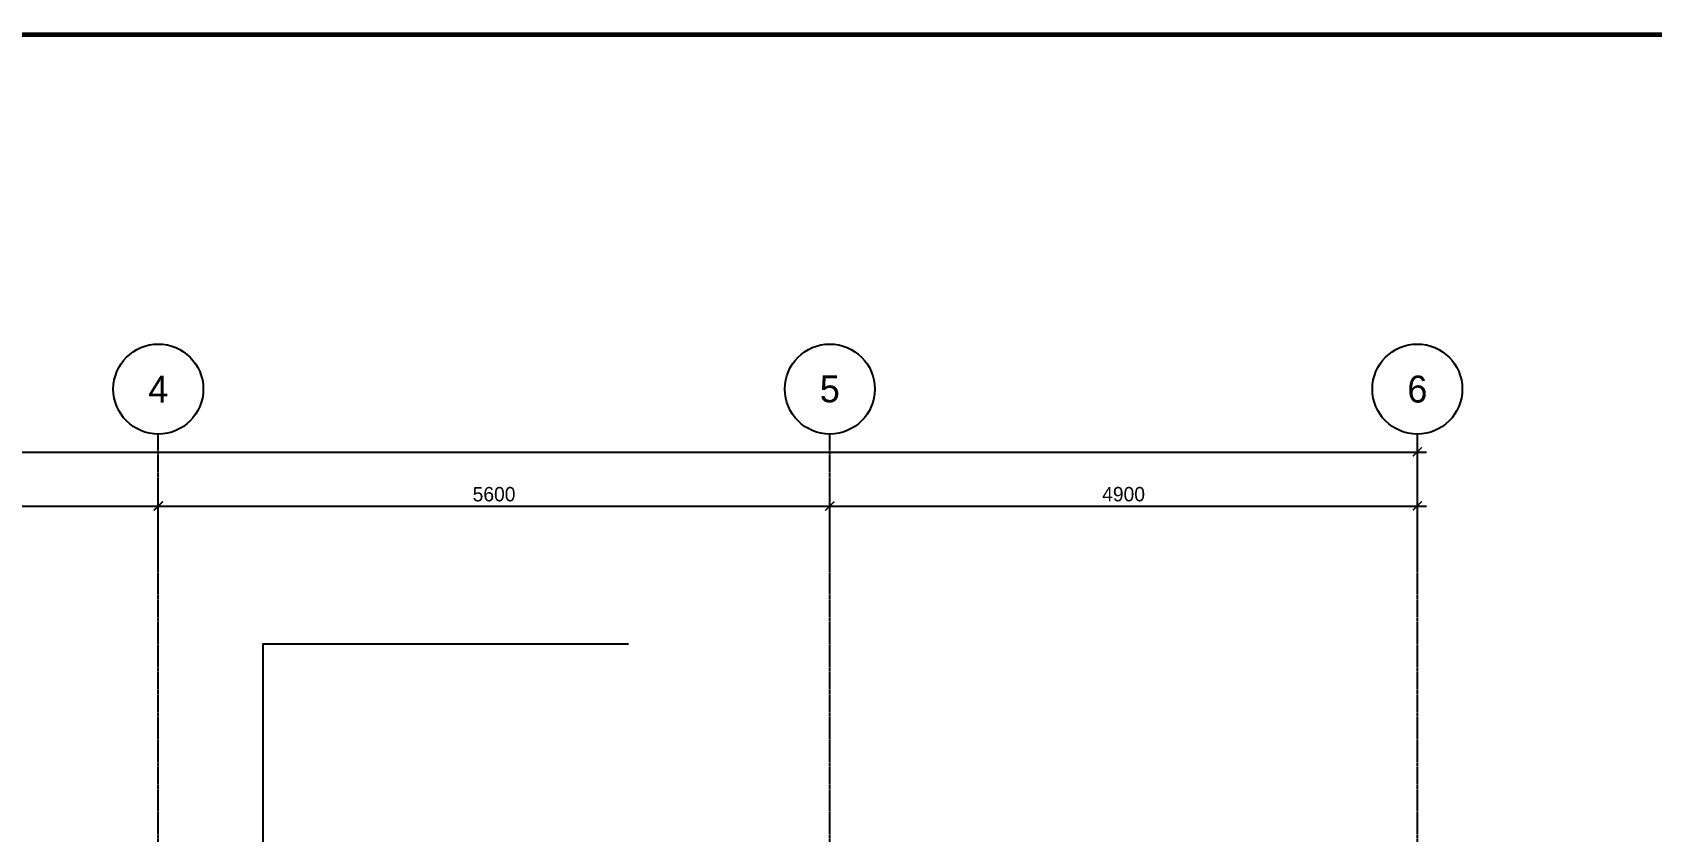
# Model space of a CAD drawing. Header units: inches. Extents: x 1721084 to 1854744, y 225101 to 488646.
# Drawn here: x 1740277 to 1753780, y 281232 to 287895 of the extents above; entities that cross this region are included whole.
import ezdxf
from ezdxf.enums import TextEntityAlignment as Align

# ---------------------------------------------------------------- set-up
doc = ezdxf.new("R2010")
doc.units = ezdxf.units.IN
doc.header["$MEASUREMENT"] = 0
doc.linetypes.add('X-PL-T4$0$X-GRID-TYPICAL$0$CENTER2', pattern=[1.125, 0.75, -0.125, 0.125, -0.125])
for name, color, linetype in [('A-ANNO-DIM 100', 252, 'Continuous'), ('X-PL-T4$0$A-XREF', 250, 'Continuous'), ('X-PL-T4$0$X-GRID-TYPICAL$0$A-ANNO-DIM 75', 250, 'Continuous'), ('X-PL-T4$0$X-GRID-TYPICAL$0$A-GRID', 250, 'X-PL-T4$0$X-GRID-TYPICAL$0$CENTER2'), ('X-PL-T4$0$X-GRID-TYPICAL$0$A-GRID-SYMB', 250, 'Continuous'), ('X-PL-T4$0$X-PL-T4$0$A-XREF', 250, 'Continuous')]:
    doc.layers.add(name, color=color, linetype=linetype)
doc.styles.add('X-PL-T4$0$X-GRID-TYPICAL$0$HDUNGARC', font='vn_vni.shx')
doc.styles.add('X-PL-T4$0$X-GRID-TYPICAL$0$SYMBTEXT', font='VAVON_.TTF')
doc.dimstyles.new('X-PL-T4$0$X-GRID-TYPICAL$0$DIM-75', dxfattribs={"dimscale": 75, "dimtxt": 1.6, "dimasz": 1, "dimexe": 1, "dimexo": 1, "dimgap": 0.5, "dimtad": 1, "dimdec": 0, "dimzin": 0, "dimdsep": 46, "dimtxsty": 'X-PL-T4$0$X-GRID-TYPICAL$0$HDUNGARC', "dimblk": 'X-PL-T4$0$X-GRID-TYPICAL$0$_ArchTick', "dimcen": 2, "dimdle": 1, "dimclrd": 256, "dimclre": 9, "dimclrt": 3, "dimadec": 0, "dimazin": 0, "dimtfac": 1, "dimtdec": 0, "dimtix": 1, "dimtmove": 2, "dimatfit": 2, "dimfxl": 1, "dimtolj": 1, "dimtzin": 0, "dimarcsym": 2})

# ---------------------------------------------------------------- blocks, each defined once
blk = doc.blocks.new('X-PL-T4$0$X-GRID-TYPICAL$0$SYMB-GRID')
blk.add_circle((0, 0), 5)
at = {"color": 2, "style": 'X-PL-T4$0$X-GRID-TYPICAL$0$SYMBTEXT', "flags": 4}
blk.add_attdef('NUM', text='', height=3, dxfattribs=at).set_placement((0, 0), align=Align.MIDDLE)
blk = doc.blocks.new('X-PL-T4$0$X-GRID-TYPICAL$0$_ArchTick')
at = {"color": 0, "linetype": 'ByBlock', "const_width": 0.15}
blk.add_lwpolyline([(-0.5, -0.48), (0.5, 0.52)], dxfattribs=at)
blk = doc.blocks.new('*D442')
at = {"layer": 'Defpoints', "color": 0, "transparency": 16777216}
for p in [(15100, 13820), (8700, 13370), (15100, 13370)]:
    blk.add_point(p, dxfattribs=at)
at = {"layer": 'X-PL-T4$0$X-GRID-TYPICAL$0$A-ANNO-DIM 75', "lineweight": -2, "transparency": 16777216}
blk.add_line((8625, 13820), (15175, 13820), dxfattribs=at)
at = {"layer": 'X-PL-T4$0$X-GRID-TYPICAL$0$A-ANNO-DIM 75', "color": 9, "lineweight": -2, "transparency": 16777216}
for p, q in [((8700, 13445), (8700, 13895)), ((15100, 13445), (15100, 13895))]:
    blk.add_line(p, q, dxfattribs=at)
at = {"layer": 'X-PL-T4$0$X-GRID-TYPICAL$0$A-ANNO-DIM 75', "lineweight": -2, "transparency": 16777216, "xscale": 75, "yscale": 75, "zscale": 75, "rotation": 180}
blk.add_blockref('X-PL-T4$0$X-GRID-TYPICAL$0$_ArchTick', (8700, 13820), dxfattribs=at)
at = {"layer": 'X-PL-T4$0$X-GRID-TYPICAL$0$A-ANNO-DIM 75', "lineweight": -2, "transparency": 16777216, "xscale": 75, "yscale": 75, "zscale": 75}
blk.add_blockref('X-PL-T4$0$X-GRID-TYPICAL$0$_ArchTick', (15100, 13820), dxfattribs=at)
at = {"layer": 'X-PL-T4$0$X-GRID-TYPICAL$0$A-ANNO-DIM 75', "color": 3, "transparency": 16777216, "insert": (11900, 13918), "char_height": 120, "attachment_point": 5, "style": 'X-PL-T4$0$X-GRID-TYPICAL$0$HDUNGARC'}
blk.add_mtext('\\A1;6400', dxfattribs=at)
blk = doc.blocks.new('*D443')
at = {"layer": 'Defpoints', "color": 0, "transparency": 16777216}
for p in [(20700, 13820), (15100, 13370), (20700, 13370)]:
    blk.add_point(p, dxfattribs=at)
at = {"layer": 'X-PL-T4$0$X-GRID-TYPICAL$0$A-ANNO-DIM 75', "lineweight": -2, "transparency": 16777216}
blk.add_line((15025, 13820), (20775, 13820), dxfattribs=at)
at = {"layer": 'X-PL-T4$0$X-GRID-TYPICAL$0$A-ANNO-DIM 75', "color": 9, "lineweight": -2, "transparency": 16777216}
for p, q in [((15100, 13445), (15100, 13895)), ((20700, 13445), (20700, 13895))]:
    blk.add_line(p, q, dxfattribs=at)
at = {"layer": 'X-PL-T4$0$X-GRID-TYPICAL$0$A-ANNO-DIM 75', "lineweight": -2, "transparency": 16777216, "xscale": 75, "yscale": 75, "zscale": 75, "rotation": 180}
blk.add_blockref('X-PL-T4$0$X-GRID-TYPICAL$0$_ArchTick', (15100, 13820), dxfattribs=at)
at = {"layer": 'X-PL-T4$0$X-GRID-TYPICAL$0$A-ANNO-DIM 75', "lineweight": -2, "transparency": 16777216, "xscale": 75, "yscale": 75, "zscale": 75}
blk.add_blockref('X-PL-T4$0$X-GRID-TYPICAL$0$_ArchTick', (20700, 13820), dxfattribs=at)
at = {"layer": 'X-PL-T4$0$X-GRID-TYPICAL$0$A-ANNO-DIM 75', "color": 3, "transparency": 16777216, "insert": (17900, 13918), "char_height": 120, "attachment_point": 5, "style": 'X-PL-T4$0$X-GRID-TYPICAL$0$HDUNGARC'}
blk.add_mtext('\\A1;5600', dxfattribs=at)
blk = doc.blocks.new('*D444')
at = {"layer": 'Defpoints', "color": 0, "transparency": 16777216}
for p in [(25600, 13820), (20700, 13370), (25600, 13370)]:
    blk.add_point(p, dxfattribs=at)
at = {"layer": 'X-PL-T4$0$X-GRID-TYPICAL$0$A-ANNO-DIM 75', "lineweight": -2, "transparency": 16777216}
blk.add_line((20625, 13820), (25675, 13820), dxfattribs=at)
at = {"layer": 'X-PL-T4$0$X-GRID-TYPICAL$0$A-ANNO-DIM 75', "color": 9, "lineweight": -2, "transparency": 16777216}
for p, q in [((20700, 13445), (20700, 13895)), ((25600, 13445), (25600, 13895))]:
    blk.add_line(p, q, dxfattribs=at)
at = {"layer": 'X-PL-T4$0$X-GRID-TYPICAL$0$A-ANNO-DIM 75', "lineweight": -2, "transparency": 16777216, "xscale": 75, "yscale": 75, "zscale": 75, "rotation": 180}
blk.add_blockref('X-PL-T4$0$X-GRID-TYPICAL$0$_ArchTick', (20700, 13820), dxfattribs=at)
at = {"layer": 'X-PL-T4$0$X-GRID-TYPICAL$0$A-ANNO-DIM 75', "lineweight": -2, "transparency": 16777216, "xscale": 75, "yscale": 75, "zscale": 75}
blk.add_blockref('X-PL-T4$0$X-GRID-TYPICAL$0$_ArchTick', (25600, 13820), dxfattribs=at)
at = {"layer": 'X-PL-T4$0$X-GRID-TYPICAL$0$A-ANNO-DIM 75', "color": 3, "transparency": 16777216, "insert": (23150, 13918), "char_height": 120, "attachment_point": 5, "style": 'X-PL-T4$0$X-GRID-TYPICAL$0$HDUNGARC'}
blk.add_mtext('\\A1;4900', dxfattribs=at)
blk = doc.blocks.new('*D445')
at = {"layer": 'Defpoints', "color": 0, "transparency": 16777216}
for p in [(25600, 14270), (0, 13370), (25600, 13370)]:
    blk.add_point(p, dxfattribs=at)
at = {"layer": 'X-PL-T4$0$X-GRID-TYPICAL$0$A-ANNO-DIM 75', "color": 9, "lineweight": -2, "transparency": 16777216}
for p, q in [((0, 13445), (0, 14345)), ((25600, 13445), (25600, 14345))]:
    blk.add_line(p, q, dxfattribs=at)
at = {"layer": 'X-PL-T4$0$X-GRID-TYPICAL$0$A-ANNO-DIM 75', "lineweight": -2, "transparency": 16777216}
blk.add_line((-75, 14270), (25675, 14270), dxfattribs=at)
at = {"layer": 'X-PL-T4$0$X-GRID-TYPICAL$0$A-ANNO-DIM 75', "lineweight": -2, "transparency": 16777216, "xscale": 75, "yscale": 75, "zscale": 75}
blk.add_blockref('X-PL-T4$0$X-GRID-TYPICAL$0$_ArchTick', (25600, 14270), dxfattribs=at)
at = {"layer": 'X-PL-T4$0$X-GRID-TYPICAL$0$A-ANNO-DIM 75', "lineweight": -2, "transparency": 16777216, "xscale": 75, "yscale": 75, "zscale": 75, "rotation": 180}
blk.add_blockref('X-PL-T4$0$X-GRID-TYPICAL$0$_ArchTick', (0, 14270), dxfattribs=at)
at = {"layer": 'X-PL-T4$0$X-GRID-TYPICAL$0$A-ANNO-DIM 75', "color": 3, "transparency": 16777216, "insert": (12800, 14368), "char_height": 120, "attachment_point": 5, "style": 'X-PL-T4$0$X-GRID-TYPICAL$0$HDUNGARC'}
blk.add_mtext('\\A1;25600', dxfattribs=at)
blk = doc.blocks.new('I.A.M TITLEBLOCK - A2 -H')
at = {"const_width": 0.5}
blk.add_lwpolyline([(5, 3), (592, 3), (590, 417), (5, 417)], close=True, dxfattribs=at)
blk = doc.blocks.new('X-PL-T4$0$X-GRID-TYPICAL')
at = {"layer": 'X-PL-T4$0$X-GRID-TYPICAL$0$A-GRID', "ltscale": 8}
for p, q in [((15100, -3650), (15100, 14420)), ((20700, -3650), (20700, 14420)), ((25600, -3650), (25600, 14420))]:
    blk.add_line(p, q, dxfattribs=at)
at = {"layer": 'X-PL-T4$0$X-GRID-TYPICAL$0$A-GRID-SYMB'}
ref = blk.add_blockref('X-PL-T4$0$X-GRID-TYPICAL$0$SYMB-GRID', (15100, 14795), dxfattribs=dict(at, xscale=75, yscale=75, zscale=75))
ref.add_attrib('NUM', '4', dxfattribs={"layer": '0', "color": 2, "height": 225, "style": 'X-PL-T4$0$X-GRID-TYPICAL$0$SYMBTEXT'}).set_placement((15100, 14795), align=Align.MIDDLE)
ref = blk.add_blockref('X-PL-T4$0$X-GRID-TYPICAL$0$SYMB-GRID', (20700, 14795), dxfattribs=dict(at, xscale=75, yscale=75, zscale=75))
ref.add_attrib('NUM', '5', dxfattribs={"layer": '0', "color": 2, "height": 225, "style": 'X-PL-T4$0$X-GRID-TYPICAL$0$SYMBTEXT'}).set_placement((20700, 14795), align=Align.MIDDLE)
ref = blk.add_blockref('X-PL-T4$0$X-GRID-TYPICAL$0$SYMB-GRID', (25600, 14795), dxfattribs=dict(at, xscale=75, yscale=75, zscale=75))
ref.add_attrib('NUM', '6', dxfattribs={"layer": '0', "color": 2, "height": 225, "style": 'X-PL-T4$0$X-GRID-TYPICAL$0$SYMBTEXT'}).set_placement((25600, 14795), align=Align.MIDDLE)
at = {"layer": 'X-PL-T4$0$X-GRID-TYPICAL$0$A-ANNO-DIM 75'}
for base, p1, p2, picture, middle in [((25600, 14270), (0, 13370), (25600, 13370), '*D445', (12800, 14367.5)), ((15100, 13820), (8700, 13370), (15100, 13370), '*D442', (11900, 13917.5)), ((20700, 13820), (15100, 13370), (20700, 13370), '*D443', (17900, 13917.5)), ((25600, 13820), (20700, 13370), (25600, 13370), '*D444', (23150, 13917.5))]:
    dim = blk.add_linear_dim(base=base, p1=p1, p2=p2, dimstyle='X-PL-T4$0$X-GRID-TYPICAL$0$DIM-75', dxfattribs=at)
    dim.commit()
    dim.dimension.update_dxf_attribs({"geometry": picture, "text_midpoint": middle})
blk = doc.blocks.new('X-PL-T4$0$X-PL-T4')
at = {"layer": 'Defpoints', "color": 5}
blk.add_lwpolyline([(34318, -12850), (-4757, -12850), (-4757, 17750), (34318, 17750)], close=True, dxfattribs=at)
at = {"layer": 'X-PL-T4$0$X-PL-T4$0$A-XREF'}
blk.add_blockref('X-PL-T4$0$X-GRID-TYPICAL', (0, 0), dxfattribs=at)
blk = doc.blocks.new('X-PL-T4')
at = {"layer": 'X-PL-T4$0$A-XREF'}
blk.add_blockref('X-PL-T4$0$X-PL-T4', (0, 0), dxfattribs=at)
blk.add_lwpolyline([(15974, 10241), (15974, 12670), (19022, 12670)], dxfattribs=at)

msp = doc.modelspace()

# ---------------------------------------------------------------- block references
msp.add_blockref('X-PL-T4', (1726226.7, 270126.4))

# ---------------------------------------------------------------- next in the draw order: block references
at = {"layer": 'A-ANNO-DIM 100', "xscale": 75, "yscale": 75, "zscale": 75}
msp.add_blockref('I.A.M TITLEBLOCK - A2 -H', (1721083.5, 256601), dxfattribs=at)

doc.saveas('drawing.dxf')
